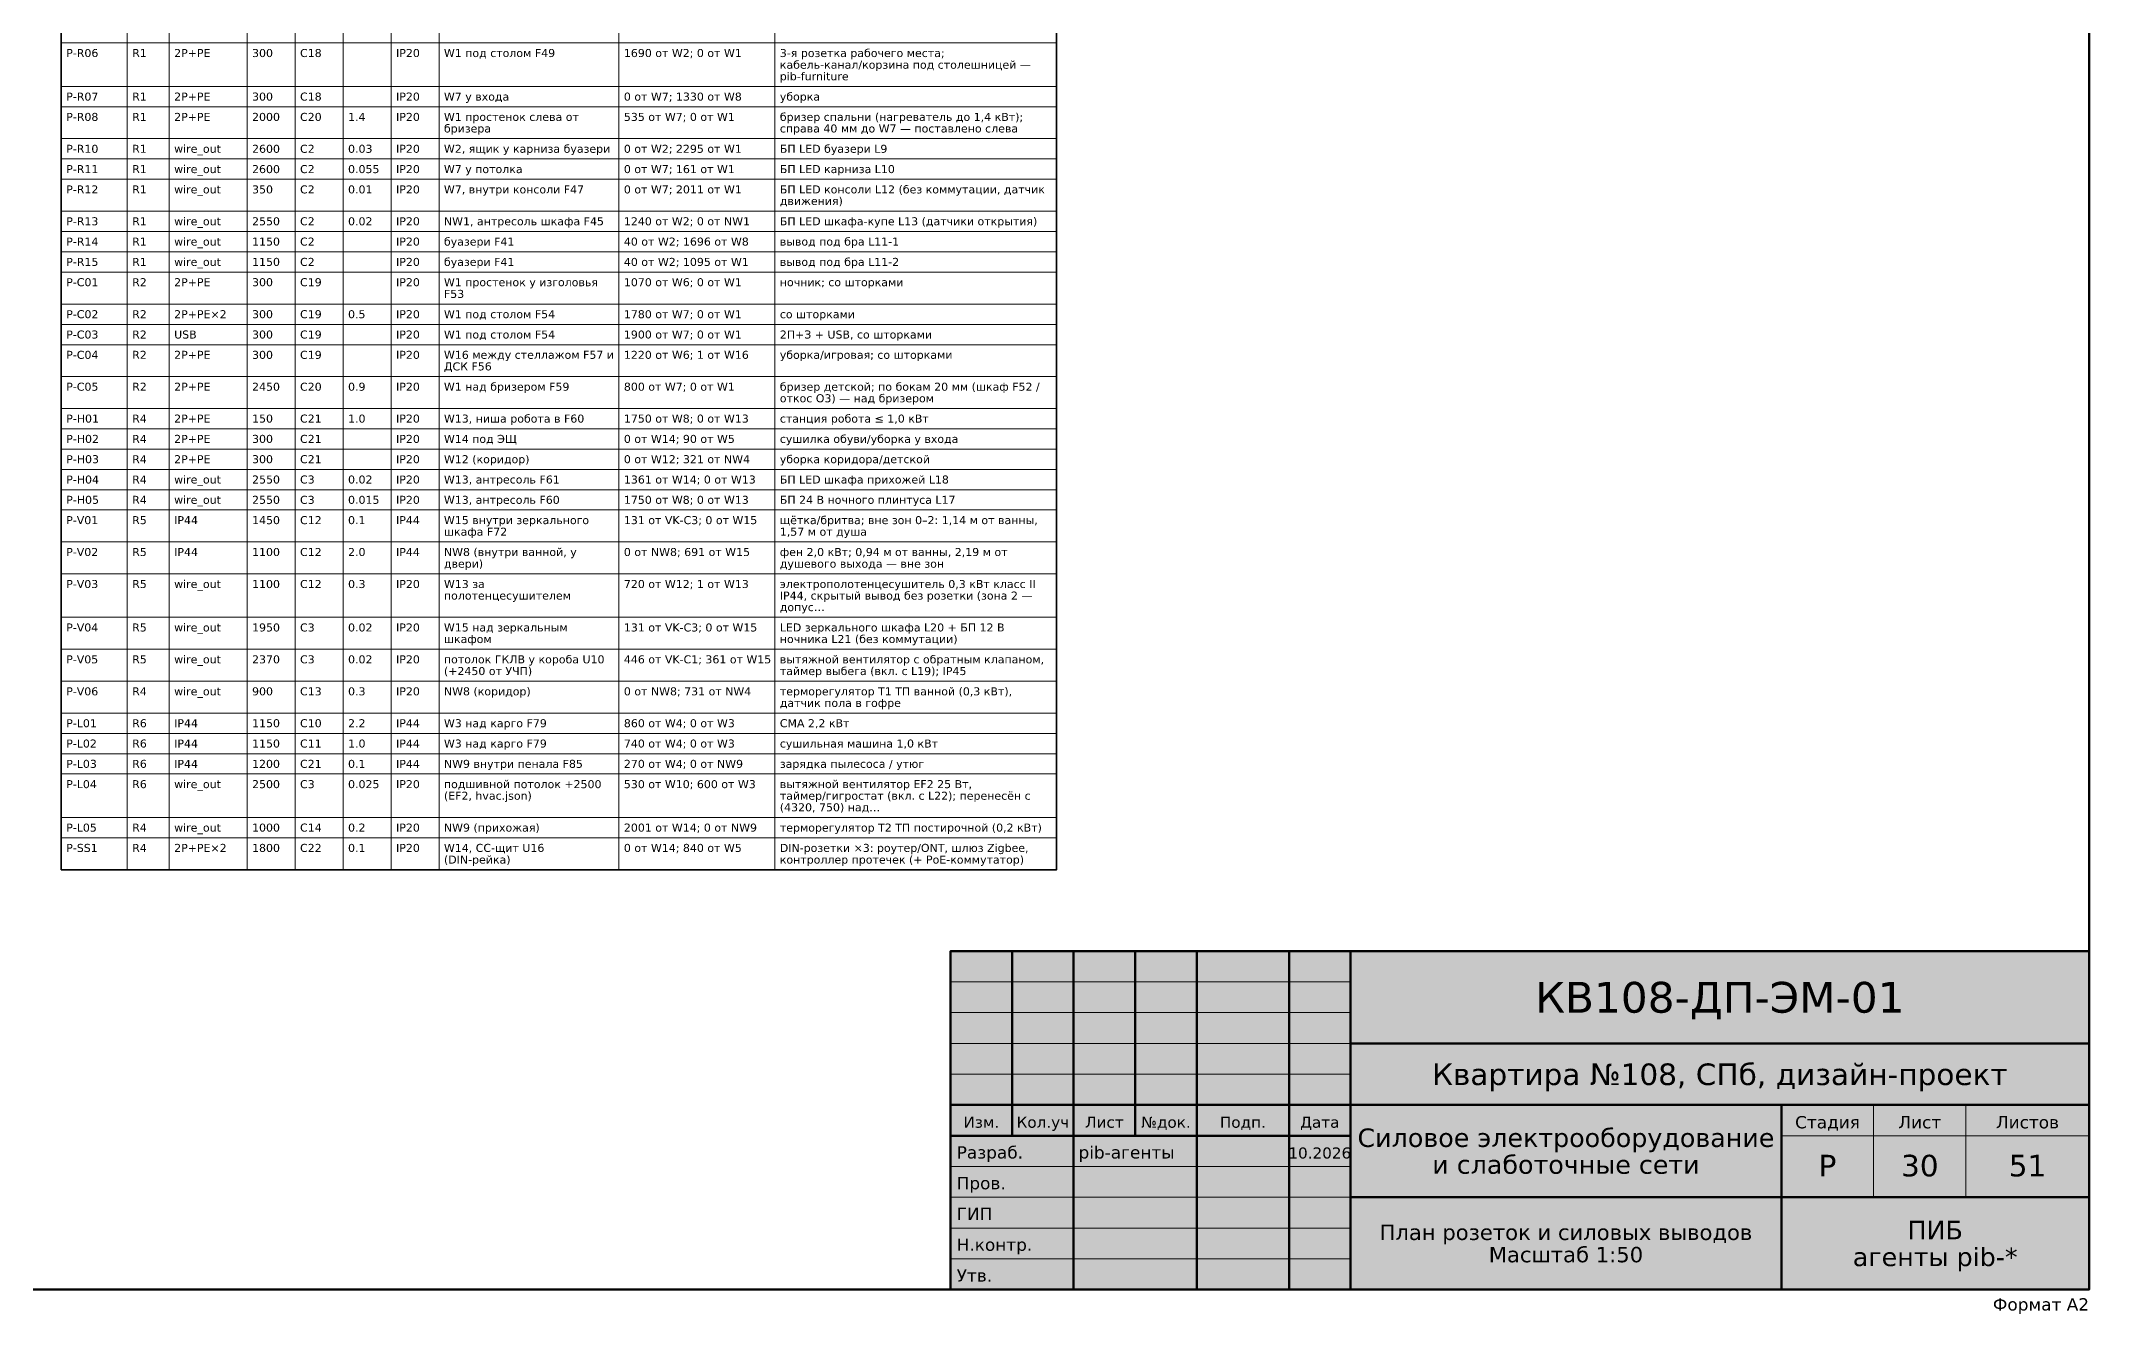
# Model space of a CAD drawing. Header units: millimetres. Extents: x 974 to 29450, y 51 to 20750.
# Drawn here: x 12810 to 29450, y 51 to 10394 of the extents above; entities that cross this region are included whole.
import ezdxf
from ezdxf.enums import TextEntityAlignment as Align

# ---------------------------------------------------------------- set-up
doc = ezdxf.new("R2010")
doc.units = ezdxf.units.MM
doc.layers.add('FRAME', color=7, linetype='CONTINUOUS')
doc.layers.add('TEXT', color=7, linetype='CONTINUOUS')
doc.styles.add('GOST', font='DejaVuSans.ttf')

msp = doc.modelspace()

# ---------------------------------------------------------------- hatches: boundary and pattern name
at = {"layer": 'FRAME', "true_color": 0xffffff}
h = msp.add_hatch(color=7, dxfattribs=at)
h.dxf.hatch_style = 1
h.paths.add_polyline_path([(20200, 250), (29450, 250), (29450, 3000), (20200, 3000)])

# ---------------------------------------------------------------- linework, layer by layer
at = {"layer": 'FRAME', "color": 7, "lineweight": 50}
for points in [[(1000, 250), (29450, 250), (29450, 20750), (1000, 20750)], [(20200, 250), (29450, 250), (29450, 3000), (20200, 3000)]]:
    msp.add_lwpolyline(points, close=True, dxfattribs=at)
for points in [[(20700, 1500), (20700, 3000)], [(21200, 250), (21200, 3000)], [(21700, 1500), (21700, 3000)], [(22200, 250), (22200, 3000)], [(22950, 250), (22950, 3000)], [(23450, 250), (23450, 3000)], [(23450, 2250), (29450, 2250)], [(20200, 1750), (23450, 1750)], [(23450, 1750), (29450, 1750)], [(26950, 250), (26950, 1750)], [(20200, 1500), (23450, 1500)], [(23450, 1000), (29450, 1000)]]:
    msp.add_lwpolyline(points, dxfattribs=at)
at = {"layer": 'FRAME', "color": 7, "lineweight": 20}
for points in [[(20200, 2750), (23450, 2750)], [(20200, 2500), (23450, 2500)], [(20200, 2250), (23450, 2250)], [(20200, 2000), (23450, 2000)], [(27700, 1000), (27700, 1750)], [(28450, 1000), (28450, 1750)], [(26950, 1500), (29450, 1500)], [(20200, 1250), (23450, 1250)], [(20200, 1000), (23450, 1000)], [(20200, 750), (23450, 750)], [(20200, 500), (23450, 500)]]:
    msp.add_lwpolyline(points, dxfattribs=at)
at = {"layer": 'TEXT', "color": 7, "lineweight": 35}
msp.add_lwpolyline([(12975, 3661), (21062, 3661), (21062, 18345), (12975, 18345)], close=True, dxfattribs=at)
at = {"layer": 'TEXT', "color": 7, "lineweight": 15}
for points in [[(12975, 10379), (21062, 10379), (21062, 10638), (12975, 10638)], [(12975, 10025), (21062, 10025), (21062, 10379), (12975, 10379)], [(12975, 9860), (21062, 9860), (21062, 10025), (12975, 10025)], [(12975, 9601), (21062, 9601), (21062, 9860), (12975, 9860)], [(12975, 9436), (21062, 9436), (21062, 9601), (12975, 9601)], [(12975, 9271), (21062, 9271), (21062, 9436), (12975, 9436)], [(12975, 9012), (21062, 9012), (21062, 9271), (12975, 9271)], [(12975, 8847), (21062, 8847), (21062, 9012), (12975, 9012)], [(12975, 8682), (21062, 8682), (21062, 8847), (12975, 8847)], [(12975, 8517), (21062, 8517), (21062, 8682), (12975, 8682)], [(12975, 8257), (21062, 8257), (21062, 8517), (12975, 8517)], [(12975, 8092), (21062, 8092), (21062, 8257), (12975, 8257)], [(12975, 7927), (21062, 7927), (21062, 8092), (12975, 8092)], [(12975, 7668), (21062, 7668), (21062, 7927), (12975, 7927)], [(12975, 7409), (21062, 7409), (21062, 7668), (12975, 7668)], [(12975, 7244), (21062, 7244), (21062, 7409), (12975, 7409)], [(12975, 7079), (21062, 7079), (21062, 7244), (12975, 7244)], [(12975, 6914), (21062, 6914), (21062, 7079), (12975, 7079)], [(12975, 6749), (21062, 6749), (21062, 6914), (12975, 6914)], [(12975, 6584), (21062, 6584), (21062, 6749), (12975, 6749)], [(12975, 6325), (21062, 6325), (21062, 6584), (12975, 6584)], [(12975, 6065), (21062, 6065), (21062, 6325), (12975, 6325)], [(12975, 5712), (21062, 5712), (21062, 6065), (12975, 6065)], [(12975, 5453), (21062, 5453), (21062, 5712), (12975, 5712)], [(12975, 5193), (21062, 5193), (21062, 5453), (12975, 5453)], [(12975, 4934), (21062, 4934), (21062, 5193), (12975, 5193)], [(12975, 4769), (21062, 4769), (21062, 4934), (12975, 4934)], [(12975, 4604), (21062, 4604), (21062, 4769), (12975, 4769)], [(12975, 4439), (21062, 4439), (21062, 4604), (12975, 4604)], [(12975, 4086), (21062, 4086), (21062, 4439), (12975, 4439)], [(12975, 3921), (21062, 3921), (21062, 4086), (12975, 4086)], [(12975, 3661), (21062, 3661), (21062, 3921), (12975, 3921)]]:
    msp.add_lwpolyline(points, close=True, dxfattribs=at)
for points in [[(12975, 10638), (12975, 10379)], [(13511, 10638), (13511, 10379)], [(13852, 10638), (13852, 10379)], [(14485, 10638), (14485, 10379)], [(14875, 10638), (14875, 10379)], [(15265, 10638), (15265, 10379)], [(15655, 10638), (15655, 10379)], [(16044, 10638), (16044, 10379)], [(17506, 10638), (17506, 10379)], [(18773, 10638), (18773, 10379)], [(21062, 10638), (21062, 10379)], [(12975, 10379), (12975, 10025)], [(13511, 10379), (13511, 10025)], [(13852, 10379), (13852, 10025)], [(14485, 10379), (14485, 10025)], [(14875, 10379), (14875, 10025)], [(15265, 10379), (15265, 10025)], [(15655, 10379), (15655, 10025)], [(16044, 10379), (16044, 10025)], [(17506, 10379), (17506, 10025)], [(18773, 10379), (18773, 10025)], [(21062, 10379), (21062, 10025)], [(12975, 10025), (12975, 9860)], [(13511, 10025), (13511, 9860)], [(13852, 10025), (13852, 9860)], [(14485, 10025), (14485, 9860)], [(14875, 10025), (14875, 9860)], [(15265, 10025), (15265, 9860)], [(15655, 10025), (15655, 9860)], [(16044, 10025), (16044, 9860)], [(17506, 10025), (17506, 9860)], [(18773, 10025), (18773, 9860)], [(21062, 10025), (21062, 9860)], [(12975, 9860), (12975, 9601)], [(13511, 9860), (13511, 9601)], [(13852, 9860), (13852, 9601)], [(14485, 9860), (14485, 9601)], [(14875, 9860), (14875, 9601)], [(15265, 9860), (15265, 9601)], [(15655, 9860), (15655, 9601)], [(16044, 9860), (16044, 9601)], [(17506, 9860), (17506, 9601)], [(18773, 9860), (18773, 9601)], [(21062, 9860), (21062, 9601)], [(12975, 9601), (12975, 9436)], [(13511, 9601), (13511, 9436)], [(13852, 9601), (13852, 9436)], [(14485, 9601), (14485, 9436)], [(14875, 9601), (14875, 9436)], [(15265, 9601), (15265, 9436)], [(15655, 9601), (15655, 9436)], [(16044, 9601), (16044, 9436)], [(17506, 9601), (17506, 9436)], [(18773, 9601), (18773, 9436)], [(21062, 9601), (21062, 9436)], [(12975, 9436), (12975, 9271)], [(13511, 9436), (13511, 9271)], [(13852, 9436), (13852, 9271)], [(14485, 9436), (14485, 9271)], [(14875, 9436), (14875, 9271)], [(15265, 9436), (15265, 9271)], [(15655, 9436), (15655, 9271)], [(16044, 9436), (16044, 9271)], [(17506, 9436), (17506, 9271)], [(18773, 9436), (18773, 9271)], [(21062, 9436), (21062, 9271)], [(12975, 9271), (12975, 9012)], [(13511, 9271), (13511, 9012)], [(13852, 9271), (13852, 9012)], [(14485, 9271), (14485, 9012)], [(14875, 9271), (14875, 9012)], [(15265, 9271), (15265, 9012)], [(15655, 9271), (15655, 9012)], [(16044, 9271), (16044, 9012)], [(17506, 9271), (17506, 9012)], [(18773, 9271), (18773, 9012)], [(21062, 9271), (21062, 9012)], [(12975, 9012), (12975, 8847)], [(13511, 9012), (13511, 8847)], [(13852, 9012), (13852, 8847)], [(14485, 9012), (14485, 8847)], [(14875, 9012), (14875, 8847)], [(15265, 9012), (15265, 8847)], [(15655, 9012), (15655, 8847)], [(16044, 9012), (16044, 8847)], [(17506, 9012), (17506, 8847)], [(18773, 9012), (18773, 8847)], [(21062, 9012), (21062, 8847)], [(12975, 8847), (12975, 8682)], [(13511, 8847), (13511, 8682)], [(13852, 8847), (13852, 8682)], [(14485, 8847), (14485, 8682)], [(14875, 8847), (14875, 8682)], [(15265, 8847), (15265, 8682)], [(15655, 8847), (15655, 8682)], [(16044, 8847), (16044, 8682)], [(17506, 8847), (17506, 8682)], [(18773, 8847), (18773, 8682)], [(21062, 8847), (21062, 8682)], [(12975, 8682), (12975, 8517)], [(13511, 8682), (13511, 8517)], [(13852, 8682), (13852, 8517)], [(14485, 8682), (14485, 8517)], [(14875, 8682), (14875, 8517)], [(15265, 8682), (15265, 8517)], [(15655, 8682), (15655, 8517)], [(16044, 8682), (16044, 8517)], [(17506, 8682), (17506, 8517)], [(18773, 8682), (18773, 8517)], [(21062, 8682), (21062, 8517)], [(12975, 8517), (12975, 8257)], [(13511, 8517), (13511, 8257)], [(13852, 8517), (13852, 8257)], [(14485, 8517), (14485, 8257)], [(14875, 8517), (14875, 8257)], [(15265, 8517), (15265, 8257)], [(15655, 8517), (15655, 8257)], [(16044, 8517), (16044, 8257)], [(17506, 8517), (17506, 8257)], [(18773, 8517), (18773, 8257)], [(21062, 8517), (21062, 8257)], [(12975, 8257), (12975, 8092)], [(13511, 8257), (13511, 8092)], [(13852, 8257), (13852, 8092)], [(14485, 8257), (14485, 8092)], [(14875, 8257), (14875, 8092)], [(15265, 8257), (15265, 8092)], [(15655, 8257), (15655, 8092)], [(16044, 8257), (16044, 8092)], [(17506, 8257), (17506, 8092)], [(18773, 8257), (18773, 8092)], [(21062, 8257), (21062, 8092)], [(12975, 8092), (12975, 7927)], [(13511, 8092), (13511, 7927)], [(13852, 8092), (13852, 7927)], [(14485, 8092), (14485, 7927)], [(14875, 8092), (14875, 7927)], [(15265, 8092), (15265, 7927)], [(15655, 8092), (15655, 7927)], [(16044, 8092), (16044, 7927)], [(17506, 8092), (17506, 7927)], [(18773, 8092), (18773, 7927)], [(21062, 8092), (21062, 7927)], [(12975, 7927), (12975, 7668)], [(13511, 7927), (13511, 7668)], [(13852, 7927), (13852, 7668)], [(14485, 7927), (14485, 7668)], [(14875, 7927), (14875, 7668)], [(15265, 7927), (15265, 7668)], [(15655, 7927), (15655, 7668)], [(16044, 7927), (16044, 7668)], [(17506, 7927), (17506, 7668)], [(18773, 7927), (18773, 7668)], [(21062, 7927), (21062, 7668)], [(12975, 7668), (12975, 7409)], [(13511, 7668), (13511, 7409)], [(13852, 7668), (13852, 7409)], [(14485, 7668), (14485, 7409)], [(14875, 7668), (14875, 7409)], [(15265, 7668), (15265, 7409)], [(15655, 7668), (15655, 7409)], [(16044, 7668), (16044, 7409)], [(17506, 7668), (17506, 7409)], [(18773, 7668), (18773, 7409)], [(21062, 7668), (21062, 7409)], [(12975, 7409), (12975, 7244)], [(13511, 7409), (13511, 7244)], [(13852, 7409), (13852, 7244)], [(14485, 7409), (14485, 7244)], [(14875, 7409), (14875, 7244)], [(15265, 7409), (15265, 7244)], [(15655, 7409), (15655, 7244)], [(16044, 7409), (16044, 7244)], [(17506, 7409), (17506, 7244)], [(18773, 7409), (18773, 7244)], [(21062, 7409), (21062, 7244)], [(12975, 7244), (12975, 7079)], [(13511, 7244), (13511, 7079)], [(13852, 7244), (13852, 7079)], [(14485, 7244), (14485, 7079)], [(14875, 7244), (14875, 7079)], [(15265, 7244), (15265, 7079)], [(15655, 7244), (15655, 7079)], [(16044, 7244), (16044, 7079)], [(17506, 7244), (17506, 7079)], [(18773, 7244), (18773, 7079)], [(21062, 7244), (21062, 7079)], [(12975, 7079), (12975, 6914)], [(13511, 7079), (13511, 6914)], [(13852, 7079), (13852, 6914)], [(14485, 7079), (14485, 6914)], [(14875, 7079), (14875, 6914)], [(15265, 7079), (15265, 6914)], [(15655, 7079), (15655, 6914)], [(16044, 7079), (16044, 6914)], [(17506, 7079), (17506, 6914)], [(18773, 7079), (18773, 6914)], [(21062, 7079), (21062, 6914)], [(12975, 6914), (12975, 6749)], [(13511, 6914), (13511, 6749)], [(13852, 6914), (13852, 6749)], [(14485, 6914), (14485, 6749)], [(14875, 6914), (14875, 6749)], [(15265, 6914), (15265, 6749)], [(15655, 6914), (15655, 6749)], [(16044, 6914), (16044, 6749)], [(17506, 6914), (17506, 6749)], [(18773, 6914), (18773, 6749)], [(21062, 6914), (21062, 6749)], [(12975, 6749), (12975, 6584)], [(13511, 6749), (13511, 6584)], [(13852, 6749), (13852, 6584)], [(14485, 6749), (14485, 6584)], [(14875, 6749), (14875, 6584)], [(15265, 6749), (15265, 6584)], [(15655, 6749), (15655, 6584)], [(16044, 6749), (16044, 6584)], [(17506, 6749), (17506, 6584)], [(18773, 6749), (18773, 6584)], [(21062, 6749), (21062, 6584)], [(12975, 6584), (12975, 6325)], [(13511, 6584), (13511, 6325)], [(13852, 6584), (13852, 6325)], [(14485, 6584), (14485, 6325)], [(14875, 6584), (14875, 6325)], [(15265, 6584), (15265, 6325)], [(15655, 6584), (15655, 6325)], [(16044, 6584), (16044, 6325)], [(17506, 6584), (17506, 6325)], [(18773, 6584), (18773, 6325)], [(21062, 6584), (21062, 6325)], [(12975, 6325), (12975, 6065)], [(13511, 6325), (13511, 6065)], [(13852, 6325), (13852, 6065)], [(14485, 6325), (14485, 6065)], [(14875, 6325), (14875, 6065)], [(15265, 6325), (15265, 6065)], [(15655, 6325), (15655, 6065)], [(16044, 6325), (16044, 6065)], [(17506, 6325), (17506, 6065)], [(18773, 6325), (18773, 6065)], [(21062, 6325), (21062, 6065)], [(12975, 6065), (12975, 5712)], [(13511, 6065), (13511, 5712)], [(13852, 6065), (13852, 5712)], [(14485, 6065), (14485, 5712)], [(14875, 6065), (14875, 5712)], [(15265, 6065), (15265, 5712)], [(15655, 6065), (15655, 5712)], [(16044, 6065), (16044, 5712)], [(17506, 6065), (17506, 5712)], [(18773, 6065), (18773, 5712)], [(21062, 6065), (21062, 5712)], [(12975, 5712), (12975, 5453)], [(13511, 5712), (13511, 5453)], [(13852, 5712), (13852, 5453)], [(14485, 5712), (14485, 5453)], [(14875, 5712), (14875, 5453)], [(15265, 5712), (15265, 5453)], [(15655, 5712), (15655, 5453)], [(16044, 5712), (16044, 5453)], [(17506, 5712), (17506, 5453)], [(18773, 5712), (18773, 5453)], [(21062, 5712), (21062, 5453)], [(12975, 5453), (12975, 5193)], [(13511, 5453), (13511, 5193)], [(13852, 5453), (13852, 5193)], [(14485, 5453), (14485, 5193)], [(14875, 5453), (14875, 5193)], [(15265, 5453), (15265, 5193)], [(15655, 5453), (15655, 5193)], [(16044, 5453), (16044, 5193)], [(17506, 5453), (17506, 5193)], [(18773, 5453), (18773, 5193)], [(21062, 5453), (21062, 5193)], [(12975, 5193), (12975, 4934)], [(13511, 5193), (13511, 4934)], [(13852, 5193), (13852, 4934)], [(14485, 5193), (14485, 4934)], [(14875, 5193), (14875, 4934)], [(15265, 5193), (15265, 4934)], [(15655, 5193), (15655, 4934)], [(16044, 5193), (16044, 4934)], [(17506, 5193), (17506, 4934)], [(18773, 5193), (18773, 4934)], [(21062, 5193), (21062, 4934)], [(12975, 4934), (12975, 4769)], [(13511, 4934), (13511, 4769)], [(13852, 4934), (13852, 4769)], [(14485, 4934), (14485, 4769)], [(14875, 4934), (14875, 4769)], [(15265, 4934), (15265, 4769)], [(15655, 4934), (15655, 4769)], [(16044, 4934), (16044, 4769)], [(17506, 4934), (17506, 4769)], [(18773, 4934), (18773, 4769)], [(21062, 4934), (21062, 4769)], [(12975, 4769), (12975, 4604)], [(13511, 4769), (13511, 4604)], [(13852, 4769), (13852, 4604)], [(14485, 4769), (14485, 4604)], [(14875, 4769), (14875, 4604)], [(15265, 4769), (15265, 4604)], [(15655, 4769), (15655, 4604)], [(16044, 4769), (16044, 4604)], [(17506, 4769), (17506, 4604)], [(18773, 4769), (18773, 4604)], [(21062, 4769), (21062, 4604)], [(12975, 4604), (12975, 4439)], [(13511, 4604), (13511, 4439)], [(13852, 4604), (13852, 4439)], [(14485, 4604), (14485, 4439)], [(14875, 4604), (14875, 4439)], [(15265, 4604), (15265, 4439)], [(15655, 4604), (15655, 4439)], [(16044, 4604), (16044, 4439)], [(17506, 4604), (17506, 4439)], [(18773, 4604), (18773, 4439)], [(21062, 4604), (21062, 4439)], [(12975, 4439), (12975, 4086)], [(13511, 4439), (13511, 4086)], [(13852, 4439), (13852, 4086)], [(14485, 4439), (14485, 4086)], [(14875, 4439), (14875, 4086)], [(15265, 4439), (15265, 4086)], [(15655, 4439), (15655, 4086)], [(16044, 4439), (16044, 4086)], [(17506, 4439), (17506, 4086)], [(18773, 4439), (18773, 4086)], [(21062, 4439), (21062, 4086)], [(12975, 4086), (12975, 3921)], [(13511, 4086), (13511, 3921)], [(13852, 4086), (13852, 3921)], [(14485, 4086), (14485, 3921)], [(14875, 4086), (14875, 3921)], [(15265, 4086), (15265, 3921)], [(15655, 4086), (15655, 3921)], [(16044, 4086), (16044, 3921)], [(17506, 4086), (17506, 3921)], [(18773, 4086), (18773, 3921)], [(21062, 4086), (21062, 3921)], [(12975, 3921), (12975, 3661)], [(13511, 3921), (13511, 3661)], [(13852, 3921), (13852, 3661)], [(14485, 3921), (14485, 3661)], [(14875, 3921), (14875, 3661)], [(15265, 3921), (15265, 3661)], [(15655, 3921), (15655, 3661)], [(16044, 3921), (16044, 3661)], [(17506, 3921), (17506, 3661)], [(18773, 3921), (18773, 3661)], [(21062, 3921), (21062, 3661)]]:
    msp.add_lwpolyline(points, dxfattribs=at)

# ---------------------------------------------------------------- texts
at = {"layer": 'FRAME', "color": 7, "style": 'GOST'}
for s, height, p in [('КВ108-ДП-ЭМ-01', 250, (26450, 2500)), ('Квартира №108, СПб, дизайн-проект', 175, (26450, 1912)), ('Изм.', 90, (20450, 1565)), ('Кол.уч', 90, (20950, 1565)), ('Лист', 90, (21450, 1565)), ('№док.', 90, (21950, 1565)), ('Подп.', 90, (22575, 1565)), ('Дата', 90, (23200, 1565)), ('Силовое электрооборудование', 150, (25200, 1409)), ('Стадия', 100, (27325, 1560)), ('Лист', 100, (28075, 1560)), ('Листов', 100, (28950, 1560)), ('10.2026', 90, (23200, 1315)), ('и слаботочные сети', 150, (25200, 1191)), ('Р', 175, (27325, 1170)), ('30', 175, (28075, 1170)), ('51', 175, (28950, 1170)), ('План розеток и силовых выводов', 125, (25200, 653)), ('ПИБ', 150, (28200, 659)), ('Масштаб 1:50', 125, (25200, 472)), ('агенты pib-*', 150, (28200, 441))]:
    msp.add_text(s, height=height, dxfattribs=at).set_placement(p, align=Align.CENTER)
for s, p in [('Разраб.', (20250, 1315)), ('pib-агенты', (21240, 1315)), ('Пров.', (20250, 1065)), ('ГИП', (20250, 815)), ('Н.контр.', (20250, 565)), ('Утв.', (20250, 315))]:
    msp.add_text(s, height=100, dxfattribs=at).set_placement(p)
msp.add_text('Формат A2', height=100, dxfattribs=at).set_placement((29450, 80), align=Align.RIGHT)
at = {"layer": 'TEXT', "color": 7, "style": 'GOST'}
for s, p in [('P-R06', (13015, 10264)), ('R1', (13551, 10264)), ('2P+PE', (13892, 10264)), ('300', (14525, 10264)), ('C18', (14915, 10264)), ('IP20', (15695, 10264)), ('W1 под столом F49', (16084, 10264)), ('1690 от W2; 0 от W1', (17546, 10264)), ('3-я розетка рабочего места;', (18813, 10264)), ('кабель-канал/корзина под столешницей —', (18813, 10169)), ('pib-furniture', (18813, 10075)), ('P-R07', (13015, 9910)), ('R1', (13551, 9910)), ('2P+PE', (13892, 9910)), ('300', (14525, 9910)), ('C18', (14915, 9910)), ('IP20', (15695, 9910)), ('W7 у входа', (16084, 9910)), ('0 от W7; 1330 от W8', (17546, 9910)), ('уборка', (18813, 9910)), ('P-R08', (13015, 9745)), ('R1', (13551, 9745)), ('2P+PE', (13892, 9745)), ('2000', (14525, 9745)), ('C20', (14915, 9745)), ('1.4', (15305, 9745)), ('IP20', (15695, 9745)), ('W1 простенок слева от', (16084, 9745)), ('бризера', (16084, 9651)), ('535 от W7; 0 от W1', (17546, 9745)), ('бризер спальни (нагреватель до 1,4 кВт);', (18813, 9745)), ('справа 40 мм до W7 — поставлено слева', (18813, 9651)), ('P-R10', (13015, 9486)), ('R1', (13551, 9486)), ('wire_out', (13892, 9486)), ('2600', (14525, 9486)), ('C2', (14915, 9486)), ('0.03', (15305, 9486)), ('IP20', (15695, 9486)), ('W2, ящик у карниза буазери', (16084, 9486)), ('0 от W2; 2295 от W1', (17546, 9486)), ('БП LED буазери L9', (18813, 9486)), ('P-R11', (13015, 9321)), ('R1', (13551, 9321)), ('wire_out', (13892, 9321)), ('2600', (14525, 9321)), ('C2', (14915, 9321)), ('0.055', (15305, 9321)), ('IP20', (15695, 9321)), ('W7 у потолка', (16084, 9321)), ('0 от W7; 161 от W1', (17546, 9321)), ('БП LED карниза L10', (18813, 9321)), ('P-R12', (13015, 9156)), ('R1', (13551, 9156)), ('wire_out', (13892, 9156)), ('350', (14525, 9156)), ('C2', (14915, 9156)), ('0.01', (15305, 9156)), ('IP20', (15695, 9156)), ('W7, внутри консоли F47', (16084, 9156)), ('0 от W7; 2011 от W1', (17546, 9156)), ('БП LED консоли L12 (без коммутации, датчик', (18813, 9156)), ('движения)', (18813, 9062)), ('P-R13', (13015, 8897)), ('R1', (13551, 8897)), ('wire_out', (13892, 8897)), ('2550', (14525, 8897)), ('C2', (14915, 8897)), ('0.02', (15305, 8897)), ('IP20', (15695, 8897)), ('NW1, антресоль шкафа F45', (16084, 8897)), ('1240 от W2; 0 от NW1', (17546, 8897)), ('БП LED шкафа-купе L13 (датчики открытия)', (18813, 8897)), ('P-R14', (13015, 8732)), ('R1', (13551, 8732)), ('wire_out', (13892, 8732)), ('1150', (14525, 8732)), ('C2', (14915, 8732)), ('IP20', (15695, 8732)), ('буазери F41', (16084, 8732)), ('40 от W2; 1696 от W8', (17546, 8732)), ('вывод под бра L11-1', (18813, 8732)), ('P-R15', (13015, 8567)), ('R1', (13551, 8567)), ('wire_out', (13892, 8567)), ('1150', (14525, 8567)), ('C2', (14915, 8567)), ('IP20', (15695, 8567)), ('буазери F41', (16084, 8567)), ('40 от W2; 1095 от W1', (17546, 8567)), ('вывод под бра L11-2', (18813, 8567)), ('P-C01', (13015, 8402)), ('R2', (13551, 8402)), ('2P+PE', (13892, 8402)), ('300', (14525, 8402)), ('C19', (14915, 8402)), ('IP20', (15695, 8402)), ('W1 простенок у изголовья', (16084, 8402)), ('F53', (16084, 8307)), ('1070 от W6; 0 от W1', (17546, 8402)), ('ночник; со шторками', (18813, 8402)), ('P-C02', (13015, 8142)), ('R2', (13551, 8142)), ('2P+PE×2', (13892, 8142)), ('300', (14525, 8142)), ('C19', (14915, 8142)), ('0.5', (15305, 8142)), ('IP20', (15695, 8142)), ('W1 под столом F54', (16084, 8142)), ('1780 от W7; 0 от W1', (17546, 8142)), ('со шторками', (18813, 8142)), ('P-C03', (13015, 7977)), ('R2', (13551, 7977)), ('USB', (13892, 7977)), ('300', (14525, 7977)), ('C19', (14915, 7977)), ('IP20', (15695, 7977)), ('W1 под столом F54', (16084, 7977)), ('1900 от W7; 0 от W1', (17546, 7977)), ('2П+З + USB, со шторками', (18813, 7977)), ('P-C04', (13015, 7812)), ('R2', (13551, 7812)), ('2P+PE', (13892, 7812)), ('300', (14525, 7812)), ('C19', (14915, 7812)), ('IP20', (15695, 7812)), ('W16 между стеллажом F57 и', (16084, 7812)), ('1220 от W6; 1 от W16', (17546, 7812)), ('уборка/игровая; со шторками', (18813, 7812)), ('ДСК F56', (16084, 7718)), ('P-C05', (13015, 7553)), ('R2', (13551, 7553)), ('2P+PE', (13892, 7553)), ('2450', (14525, 7553)), ('C20', (14915, 7553)), ('0.9', (15305, 7553)), ('IP20', (15695, 7553)), ('W1 над бризером F59', (16084, 7553)), ('800 от W7; 0 от W1', (17546, 7553)), ('бризер детской; по бокам 20 мм (шкаф F52 /', (18813, 7553)), ('откос O3) — над бризером', (18813, 7459)), ('P-H01', (13015, 7294)), ('R4', (13551, 7294)), ('2P+PE', (13892, 7294)), ('150', (14525, 7294)), ('C21', (14915, 7294)), ('1.0', (15305, 7294)), ('IP20', (15695, 7294)), ('W13, ниша робота в F60', (16084, 7294)), ('1750 от W8; 0 от W13', (17546, 7294)), ('станция робота ≤ 1,0 кВт', (18813, 7294)), ('P-H02', (13015, 7129)), ('R4', (13551, 7129)), ('2P+PE', (13892, 7129)), ('300', (14525, 7129)), ('C21', (14915, 7129)), ('IP20', (15695, 7129)), ('W14 под ЭЩ', (16084, 7129)), ('0 от W14; 90 от W5', (17546, 7129)), ('сушилка обуви/уборка у входа', (18813, 7129)), ('P-H03', (13015, 6964)), ('R4', (13551, 6964)), ('2P+PE', (13892, 6964)), ('300', (14525, 6964)), ('C21', (14915, 6964)), ('IP20', (15695, 6964)), ('W12 (коридор)', (16084, 6964)), ('0 от W12; 321 от NW4', (17546, 6964)), ('уборка коридора/детской', (18813, 6964)), ('P-H04', (13015, 6799)), ('R4', (13551, 6799)), ('wire_out', (13892, 6799)), ('2550', (14525, 6799)), ('C3', (14915, 6799)), ('0.02', (15305, 6799)), ('IP20', (15695, 6799)), ('W13, антресоль F61', (16084, 6799)), ('1361 от W14; 0 от W13', (17546, 6799)), ('БП LED шкафа прихожей L18', (18813, 6799)), ('P-H05', (13015, 6634)), ('R4', (13551, 6634)), ('wire_out', (13892, 6634)), ('2550', (14525, 6634)), ('C3', (14915, 6634)), ('0.015', (15305, 6634)), ('IP20', (15695, 6634)), ('W13, антресоль F60', (16084, 6634)), ('1750 от W8; 0 от W13', (17546, 6634)), ('БП 24 В ночного плинтуса L17', (18813, 6634)), ('P-V01', (13015, 6469)), ('R5', (13551, 6469)), ('IP44', (13892, 6469)), ('1450', (14525, 6469)), ('C12', (14915, 6469)), ('0.1', (15305, 6469)), ('IP44', (15695, 6469)), ('W15 внутри зеркального', (16084, 6469)), ('131 от VK-C3; 0 от W15', (17546, 6469)), ('щётка/бритва; вне зон 0–2: 1,14 м от ванны,', (18813, 6469)), ('шкафа F72', (16084, 6375)), ('1,57 м от душа', (18813, 6375)), ('P-V02', (13015, 6210)), ('R5', (13551, 6210)), ('IP44', (13892, 6210)), ('1100', (14525, 6210)), ('C12', (14915, 6210)), ('2.0', (15305, 6210)), ('IP44', (15695, 6210)), ('двери)', (16084, 6115)), ('NW8 (внутри ванной, у', (16084, 6210)), ('0 от NW8; 691 от W15', (17546, 6210)), ('душевого выхода — вне зон', (18813, 6115)), ('фен 2,0 кВт; 0,94 м от ванны, 2,19 м от', (18813, 6210)), ('P-V03', (13015, 5950)), ('R5', (13551, 5950)), ('wire_out', (13892, 5950)), ('1100', (14525, 5950)), ('C12', (14915, 5950)), ('0.3', (15305, 5950)), ('IP20', (15695, 5950)), ('W13 за', (16084, 5950)), ('720 от W12; 1 от W13', (17546, 5950)), ('электрополотенцесушитель 0,3 кВт класс II', (18813, 5950)), ('полотенцесушителем', (16084, 5856)), ('IP44, скрытый вывод без розетки (зона 2 —', (18813, 5856)), ('P-V04', (13015, 5597)), ('R5', (13551, 5597)), ('wire_out', (13892, 5597)), ('1950', (14525, 5597)), ('C3', (14915, 5597)), ('0.02', (15305, 5597)), ('IP20', (15695, 5597)), ('W15 над зеркальным', (16084, 5597)), ('131 от VK-C3; 0 от W15', (17546, 5597)), ('допус…', (18813, 5762)), ('LED зеркального шкафа L20 + БП 12 В', (18813, 5597)), ('шкафом', (16084, 5503)), ('ночника L21 (без коммутации)', (18813, 5503)), ('P-V05', (13015, 5338)), ('R5', (13551, 5338)), ('wire_out', (13892, 5338)), ('2370', (14525, 5338)), ('C3', (14915, 5338)), ('0.02', (15305, 5338)), ('IP20', (15695, 5338)), ('потолок ГКЛВ у короба U10', (16084, 5338)), ('446 от VK-C1; 361 от W15', (17546, 5338)), ('вытяжной вентилятор с обратным клапаном,', (18813, 5338)), ('(+2450 от УЧП)', (16084, 5243)), ('таймер выбега (вкл. с L19); IP45', (18813, 5243)), ('P-V06', (13015, 5078)), ('R4', (13551, 5078)), ('wire_out', (13892, 5078)), ('900', (14525, 5078)), ('C13', (14915, 5078)), ('0.3', (15305, 5078)), ('IP20', (15695, 5078)), ('NW8 (коридор)', (16084, 5078)), ('0 от NW8; 731 от NW4', (17546, 5078)), ('терморегулятор T1 ТП ванной (0,3 кВт),', (18813, 5078)), ('датчик пола в гофре', (18813, 4984)), ('P-L01', (13015, 4819)), ('R6', (13551, 4819)), ('IP44', (13892, 4819)), ('1150', (14525, 4819)), ('C10', (14915, 4819)), ('2.2', (15305, 4819)), ('IP44', (15695, 4819)), ('W3 над карго F79', (16084, 4819)), ('860 от W4; 0 от W3', (17546, 4819)), ('СМА 2,2 кВт', (18813, 4819)), ('P-L02', (13015, 4654)), ('R6', (13551, 4654)), ('IP44', (13892, 4654)), ('1150', (14525, 4654)), ('C11', (14915, 4654)), ('1.0', (15305, 4654)), ('IP44', (15695, 4654)), ('W3 над карго F79', (16084, 4654)), ('740 от W4; 0 от W3', (17546, 4654)), ('сушильная машина 1,0 кВт', (18813, 4654)), ('P-L03', (13015, 4489)), ('R6', (13551, 4489)), ('IP44', (13892, 4489)), ('1200', (14525, 4489)), ('C21', (14915, 4489)), ('0.1', (15305, 4489)), ('IP44', (15695, 4489)), ('NW9 внутри пенала F85', (16084, 4489)), ('270 от W4; 0 от NW9', (17546, 4489)), ('зарядка пылесоса / утюг', (18813, 4489)), ('P-L04', (13015, 4324)), ('R6', (13551, 4324)), ('wire_out', (13892, 4324)), ('2500', (14525, 4324)), ('C3', (14915, 4324)), ('0.025', (15305, 4324)), ('IP20', (15695, 4324)), ('подшивной потолок +2500', (16084, 4324)), ('530 от W10; 600 от W3', (17546, 4324)), ('вытяжной вентилятор EF2 25 Вт,', (18813, 4324)), ('(EF2, hvac.json)', (16084, 4230)), ('таймер/гигростат (вкл. с L22); перенесён с', (18813, 4230)), ('(4320, 750) над…', (18813, 4136)), ('P-L05', (13015, 3971)), ('R4', (13551, 3971)), ('wire_out', (13892, 3971)), ('1000', (14525, 3971)), ('C14', (14915, 3971)), ('0.2', (15305, 3971)), ('IP20', (15695, 3971)), ('NW9 (прихожая)', (16084, 3971)), ('2001 от W14; 0 от NW9', (17546, 3971)), ('терморегулятор T2 ТП постирочной (0,2 кВт)', (18813, 3971)), ('P-SS1', (13015, 3806)), ('R4', (13551, 3806)), ('2P+PE×2', (13892, 3806)), ('1800', (14525, 3806)), ('C22', (14915, 3806)), ('0.1', (15305, 3806)), ('IP20', (15695, 3806)), ('W14, СС-щит U16', (16084, 3806)), ('0 от W14; 840 от W5', (17546, 3806)), ('DIN-розетки ×3: роутер/ONT, шлюз Zigbee,', (18813, 3806)), ('(DIN-рейка)', (16084, 3711)), ('контроллер протечек (+ PoE-коммутатор)', (18813, 3711))]:
    msp.add_text(s, height=65, dxfattribs=at).set_placement(p)

doc.saveas('drawing.dxf')
